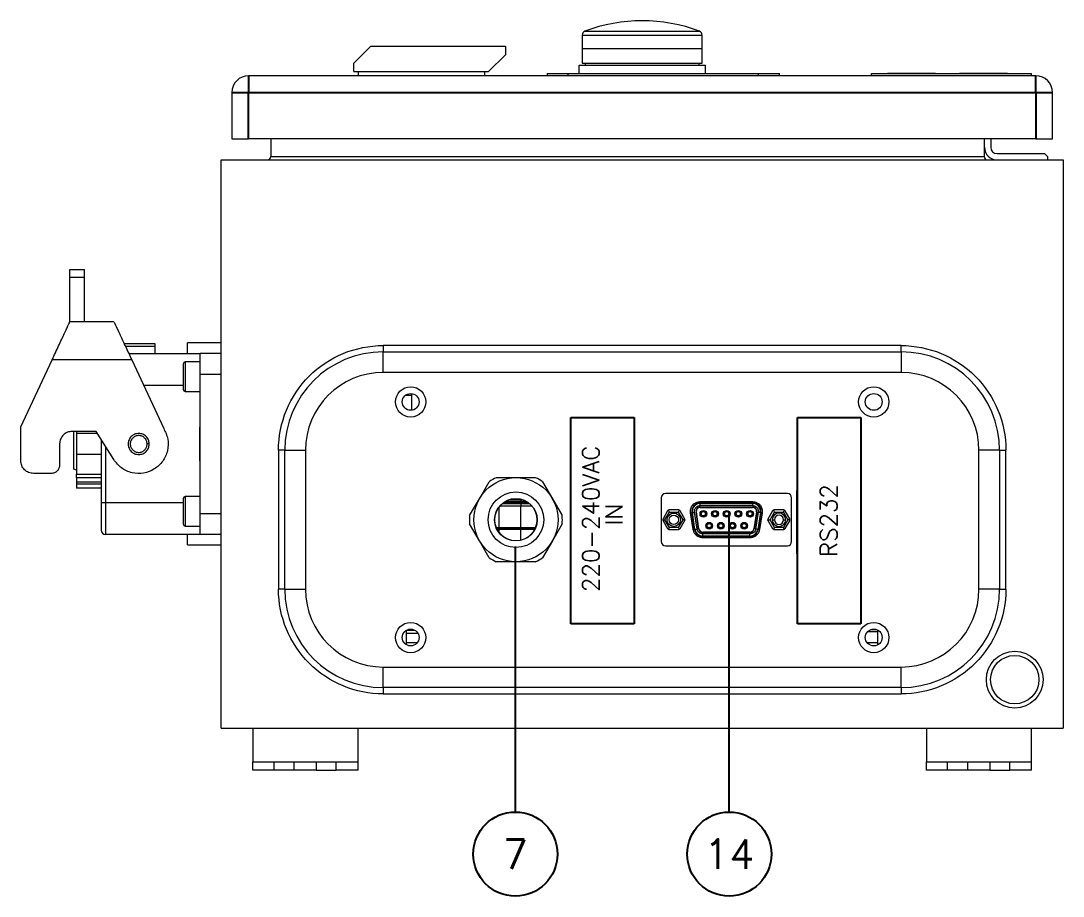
# Model space of a CAD drawing. Extents: x 4137 to 28680, y 2446 to 6814.
# Drawn here: x 10162.7 to 10410.3, y 3792 to 4000 of the extents above; entities that cross this region are included whole.
import ezdxf
from ezdxf.enums import TextEntityAlignment as Align

# ---------------------------------------------------------------- set-up
doc = ezdxf.new("R2010")
doc.units = 0
doc.header["$LTSCALE"] = 0.5
doc.layers.get('0').update_dxf_attribs({"linetype": 'CONTINUOUS'})
doc.layers.add('DIM', color=5, linetype='CONTINUOUS')
doc.layers.add('VOL', color=2, linetype='CONTINUOUS')
doc.styles.get("Standard").update_dxf_attribs({"font": 'simplex.shx'})

msp = doc.modelspace()

# ---------------------------------------------------------------- linework, layer by layer
at = {"color": 7, "linetype": 'Continuous', "lineweight": 15}
for p, q in [((10296.08, 3996.59), (10296.08, 3993.44)), ((10296.08, 3996.59), (10296.08, 3993.44)), ((10324.58, 3993.44), (10324.58, 3996.59)), ((10324.58, 3993.44), (10324.58, 3996.59)), ((10241.83, 3989.94), (10245.83, 3993.94)), ((10241.83, 3989.94), (10245.83, 3993.94)), ((10245.83, 3993.94), (10277.83, 3993.94)), ((10245.83, 3993.94), (10277.83, 3993.94)), ((10277.83, 3993.94), (10277.83, 3991.94)), ((10277.83, 3993.94), (10277.83, 3991.94)), ((10277.83, 3991.94), (10273.83, 3987.94)), ((10277.83, 3991.94), (10273.83, 3987.94)), ((10296.08, 3993.44), (10324.58, 3993.44)), ((10296.08, 3993.44), (10324.58, 3993.44)), ((10296.09, 3993.44), (10296.09, 3989.94)), ((10296.09, 3993.44), (10296.09, 3989.94)), ((10324.56, 3989.94), (10324.56, 3993.44)), ((10324.56, 3989.94), (10324.56, 3993.44)), ((10241.83, 3987.94), (10241.83, 3989.94)), ((10241.83, 3987.94), (10241.83, 3989.94)), ((10295.33, 3989.44), (10325.33, 3989.44)), ((10295.33, 3987.45), (10295.33, 3989.44)), ((10295.33, 3989.44), (10325.33, 3989.44)), ((10295.33, 3987.45), (10295.33, 3989.44)), ((10296.09, 3989.94), (10324.56, 3989.94)), ((10296.09, 3989.94), (10324.56, 3989.94)), ((10296.75, 3989.94), (10296.75, 3989.44)), ((10296.75, 3989.94), (10296.75, 3989.44)), ((10323.9, 3989.44), (10323.9, 3989.94)), ((10323.9, 3989.44), (10323.9, 3989.94)), ((10325.33, 3987.45), (10325.33, 3989.44)), ((10325.33, 3987.45), (10325.33, 3989.44)), ((10403.83, 3986.94), (10216.83, 3986.94)), ((10403.83, 3986.94), (10216.83, 3986.94)), ((10241.83, 3987.94), (10273.83, 3987.94)), ((10241.83, 3987.94), (10273.83, 3987.94)), ((10242.83, 3987.94), (10242.83, 3986.94)), ((10242.83, 3987.94), (10242.83, 3986.94)), ((10272.83, 3987.94), (10272.83, 3986.94)), ((10272.83, 3987.94), (10272.83, 3986.94)), ((10287.75, 3987.45), (10287.75, 3986.94)), ((10287.75, 3987.45), (10292.75, 3987.45)), ((10287.75, 3987.45), (10287.75, 3986.94)), ((10287.75, 3987.45), (10292.75, 3987.45)), ((10292.75, 3986.94), (10292.75, 3987.45)), ((10292.75, 3987.45), (10337.93, 3987.45)), ((10292.75, 3986.94), (10292.75, 3987.45)), ((10292.75, 3987.45), (10337.93, 3987.45)), ((10337.93, 3986.94), (10337.93, 3987.45)), ((10337.93, 3987.45), (10342.93, 3987.45)), ((10337.93, 3986.94), (10337.93, 3987.45)), ((10337.93, 3987.45), (10342.93, 3987.45)), ((10342.93, 3986.94), (10342.93, 3987.45)), ((10342.93, 3986.94), (10342.93, 3987.45)), ((10364.83, 3986.94), (10364.83, 3987.44)), ((10364.83, 3987.44), (10402.83, 3987.44)), ((10364.83, 3986.94), (10364.83, 3987.44)), ((10364.83, 3987.44), (10402.83, 3987.44)), ((10368.63, 3987.54), (10368.63, 3987.44)), ((10368.63, 3987.54), (10380.03, 3987.54)), ((10368.63, 3987.54), (10368.63, 3987.44)), ((10368.63, 3987.54), (10380.03, 3987.54)), ((10380.03, 3987.54), (10380.03, 3987.44)), ((10380.03, 3987.54), (10380.03, 3987.44)), ((10385.73, 3987.54), (10385.73, 3987.44)), ((10385.73, 3987.54), (10397.13, 3987.54)), ((10385.73, 3987.54), (10385.73, 3987.44)), ((10385.73, 3987.54), (10397.13, 3987.54)), ((10397.13, 3987.54), (10397.13, 3987.44)), ((10397.13, 3987.54), (10397.13, 3987.44)), ((10402.83, 3986.94), (10402.83, 3987.44)), ((10402.83, 3986.94), (10402.83, 3987.44)), ((10212.83, 3982.94), (10212.83, 3971.94)), ((10212.83, 3982.94), (10212.83, 3971.94)), ((10407.83, 3971.94), (10407.83, 3982.94)), ((10407.83, 3971.94), (10407.83, 3982.94)), ((10212.83, 3971.94), (10216.83, 3971.94)), ((10212.83, 3971.94), (10216.83, 3971.94)), ((10403.83, 3971.94), (10216.83, 3971.94)), ((10403.83, 3971.94), (10216.83, 3971.94)), ((10222.08, 3971.94), (10222.08, 3967.74)), ((10222.08, 3971.94), (10222.08, 3967.74)), ((10391.58, 3971.94), (10391.58, 3967.74)), ((10391.58, 3971.94), (10391.58, 3967.74)), ((10391.63, 3969.94), (10391.63, 3971.94)), ((10391.63, 3969.94), (10391.63, 3971.94)), ((10393.13, 3971.94), (10393.13, 3969.94)), ((10393.13, 3971.94), (10393.13, 3969.94)), ((10403.83, 3971.94), (10407.83, 3971.94)), ((10403.83, 3971.94), (10407.83, 3971.94)), ((10210.33, 3831.94), (10210.33, 3966.94)), ((10210.33, 3966.94), (10410.33, 3966.94)), ((10210.33, 3831.94), (10210.33, 3966.94)), ((10210.33, 3966.94), (10410.33, 3966.94)), ((10222.08, 3967.74), (10391.58, 3967.74)), ((10222.08, 3967.74), (10391.58, 3967.74)), ((10394.63, 3968.44), (10405.93, 3968.44)), ((10394.63, 3968.44), (10405.93, 3968.44)), ((10406.63, 3967.74), (10405.93, 3968.44)), ((10406.63, 3967.74), (10405.93, 3968.44)), ((10406.63, 3967.74), (10406.63, 3966.94)), ((10406.63, 3967.74), (10406.63, 3966.94)), ((10410.33, 3966.94), (10410.33, 3831.94)), ((10410.33, 3966.94), (10410.33, 3831.94)), ((10174.35, 3940.94), (10177.85, 3940.94)), ((10174.35, 3940.94), (10177.85, 3940.94)), ((10174.35, 3939.08), (10177.85, 3939.08)), ((10174.35, 3928.44), (10174.35, 3939.08)), ((10174.35, 3939.08), (10177.85, 3939.08)), ((10174.35, 3928.44), (10174.35, 3939.08)), ((10177.85, 3928.44), (10177.85, 3939.08)), ((10177.85, 3928.44), (10177.85, 3939.08)), ((10184.75, 3928.44), (10174.35, 3928.44)), ((10184.75, 3928.44), (10174.35, 3928.44)), ((10184.9, 3928.38), (10184.75, 3928.44)), ((10184.9, 3928.38), (10184.75, 3928.44)), ((10194.63, 3923.23), (10187.3, 3923.23)), ((10194.63, 3923.23), (10187.3, 3923.23)), ((10187.54, 3922.71), (10194.63, 3922.71)), ((10187.54, 3922.71), (10194.63, 3922.71)), ((10194.63, 3922.71), (10194.63, 3923.23)), ((10194.63, 3922.71), (10194.63, 3923.23)), ((10194.63, 3920.94), (10194.63, 3922.71)), ((10194.63, 3920.94), (10194.63, 3922.71)), ((10210.33, 3923.44), (10202.33, 3923.44)), ((10202.33, 3920.94), (10202.33, 3923.44)), ((10210.33, 3923.44), (10202.33, 3923.44)), ((10202.33, 3920.94), (10202.33, 3923.44)), ((10371.83, 3922.84), (10248.83, 3922.84)), ((10248.83, 3922.84), (10248.83, 3921.34)), ((10371.83, 3922.84), (10248.83, 3922.84)), ((10248.83, 3922.84), (10248.83, 3921.34)), ((10371.83, 3921.34), (10371.83, 3922.84)), ((10371.83, 3921.34), (10371.83, 3922.84)), ((10170.35, 3919.86), (10170.22, 3919.58)), ((10170.35, 3919.86), (10170.22, 3919.58)), ((10188.37, 3920.94), (10205.33, 3920.94)), ((10188.37, 3920.94), (10205.33, 3920.94)), ((10202.33, 3921.74), (10202.23, 3921.74)), ((10202.23, 3921.74), (10202.23, 3920.94)), ((10202.33, 3921.74), (10202.23, 3921.74)), ((10202.23, 3921.74), (10202.23, 3920.94)), ((10210.33, 3920.94), (10205.33, 3920.94)), ((10205.33, 3915.94), (10205.33, 3920.94)), ((10210.33, 3920.94), (10205.33, 3920.94)), ((10205.33, 3915.94), (10205.33, 3920.94)), ((10248.83, 3921.34), (10371.83, 3921.34)), ((10248.83, 3921.34), (10371.83, 3921.34)), ((10162.73, 3903.52), (10170.15, 3919.44)), ((10162.73, 3903.52), (10170.15, 3919.44)), ((10189.07, 3919.44), (10170.15, 3919.44)), ((10189.07, 3919.44), (10170.15, 3919.44)), ((10189.07, 3919.44), (10196.66, 3903.15)), ((10189.07, 3919.44), (10196.66, 3903.15)), ((10201.33, 3912.34), (10201.33, 3918.54)), ((10201.33, 3912.34), (10201.33, 3918.54)), ((10205.33, 3918.94), (10201.73, 3918.94)), ((10205.33, 3918.94), (10201.73, 3918.94)), ((10210.33, 3915.94), (10205.33, 3915.94)), ((10205.33, 3882.94), (10205.33, 3915.94)), ((10210.33, 3915.94), (10205.33, 3915.94)), ((10205.33, 3882.94), (10205.33, 3915.94)), ((10371.83, 3916.44), (10248.83, 3916.44)), ((10371.83, 3916.44), (10248.83, 3916.44)), ((10201.73, 3911.94), (10205.33, 3911.94)), ((10201.73, 3911.94), (10205.33, 3911.94)), ((10255.63, 3910.99), (10254.06, 3910.99)), ((10255.63, 3910.99), (10254.06, 3910.99)), ((10255.63, 3910.99), (10255.63, 3911.42)), ((10255.63, 3910.99), (10255.63, 3911.42)), ((10255.63, 3907.47), (10255.63, 3910.99)), ((10255.63, 3907.47), (10255.63, 3910.99)), ((10162.73, 3895.44), (10162.73, 3903.52)), ((10162.73, 3895.44), (10162.73, 3903.52)), ((10180.6, 3902.44), (10174.93, 3902.44)), ((10180.6, 3902.44), (10174.93, 3902.44)), ((10175.33, 3893.44), (10175.33, 3902.44)), ((10175.33, 3893.44), (10175.33, 3902.44)), ((10175.93, 3902.44), (10175.93, 3901.94)), ((10175.93, 3902.44), (10175.93, 3901.94)), ((10184.79, 3895.73), (10180.6, 3902.44)), ((10184.79, 3895.73), (10180.6, 3902.44)), ((10205.11, 3902.68), (10205.13, 3902.68)), ((10205.11, 3902.68), (10205.13, 3902.68)), ((10205.11, 3902.64), (10205.13, 3902.64)), ((10205.11, 3902.64), (10205.13, 3902.64)), ((10205.13, 3903.26), (10205.12, 3903.26)), ((10205.13, 3903.26), (10205.12, 3903.26)), ((10205.33, 3903.44), (10205.13, 3903.44)), ((10205.13, 3903.44), (10205.13, 3895.44)), ((10205.33, 3903.44), (10205.13, 3903.44)), ((10205.13, 3903.44), (10205.13, 3895.44)), ((10180.91, 3901.94), (10175.93, 3901.94)), ((10175.93, 3901.94), (10175.93, 3896.94)), ((10180.91, 3901.94), (10175.93, 3901.94)), ((10175.93, 3901.94), (10175.93, 3896.94)), ((10181.83, 3900.48), (10181.83, 3885.44)), ((10181.83, 3900.48), (10181.83, 3885.44)), ((10171.93, 3899.44), (10171.93, 3894.44)), ((10171.93, 3899.44), (10171.93, 3894.44)), ((10193.23, 3899.44), (10192.73, 3899.44)), ((10193.23, 3899.44), (10192.73, 3899.44)), ((10205.13, 3899.18), (10205.12, 3899.18)), ((10205.13, 3899.18), (10205.12, 3899.18)), ((10223.93, 3897.94), (10223.93, 3864.94)), ((10225.43, 3897.94), (10223.93, 3897.94)), ((10223.93, 3897.94), (10223.93, 3864.94)), ((10225.43, 3897.94), (10223.93, 3897.94)), ((10225.43, 3864.94), (10225.43, 3897.94)), ((10225.43, 3864.94), (10225.43, 3897.94)), ((10230.33, 3897.94), (10230.33, 3864.94)), ((10230.33, 3897.94), (10230.33, 3864.94)), ((10390.33, 3864.94), (10390.33, 3897.94)), ((10390.33, 3864.94), (10390.33, 3897.94)), ((10395.22, 3897.94), (10395.22, 3864.94)), ((10395.22, 3897.94), (10396.72, 3897.94)), ((10395.22, 3897.94), (10395.22, 3864.94)), ((10395.22, 3897.94), (10396.72, 3897.94)), ((10396.72, 3864.94), (10396.72, 3897.94)), ((10396.72, 3864.94), (10396.72, 3897.94)), ((10181.83, 3896.94), (10175.93, 3896.94)), ((10175.93, 3896.94), (10175.93, 3892.27)), ((10181.83, 3896.94), (10175.93, 3896.94)), ((10175.93, 3896.94), (10175.93, 3892.27)), ((10205.33, 3895.44), (10205.13, 3895.44)), ((10205.33, 3895.44), (10205.13, 3895.44)), ((10169.93, 3892.44), (10165.73, 3892.44)), ((10169.93, 3892.44), (10165.73, 3892.44)), ((10175.93, 3893.21), (10175.33, 3893.44)), ((10175.93, 3893.21), (10175.33, 3893.44)), ((10175.93, 3891.44), (10181.83, 3891.44)), ((10175.93, 3891.44), (10175.93, 3891.44)), ((10175.93, 3891.44), (10181.83, 3891.44)), ((10175.93, 3891.44), (10175.93, 3891.44)), ((10175.93, 3890.44), (10175.93, 3889.94)), ((10175.93, 3890.44), (10175.93, 3889.94)), ((10271.67, 3886.44), (10273.99, 3890.48)), ((10271.67, 3886.44), (10273.99, 3890.48)), ((10275.67, 3891.44), (10280.33, 3891.44)), ((10275.67, 3891.44), (10280.33, 3891.44)), ((10280.33, 3891.44), (10284.98, 3891.44)), ((10280.33, 3891.44), (10284.98, 3891.44)), ((10286.66, 3890.48), (10288.99, 3886.44)), ((10286.66, 3890.48), (10288.99, 3886.44)), ((10181.83, 3888.94), (10175.93, 3888.94)), ((10175.93, 3888.94), (10175.93, 3888.94)), ((10175.93, 3888.94), (10175.93, 3888.94)), ((10181.83, 3888.94), (10175.93, 3888.94)), ((10175.93, 3888.94), (10175.93, 3888.94)), ((10175.93, 3888.94), (10175.93, 3888.94)), ((10344.83, 3887.64), (10315.83, 3887.64)), ((10182.83, 3885.44), (10181.83, 3885.44)), ((10182.83, 3885.44), (10181.83, 3885.44)), ((10182.83, 3885.44), (10182.83, 3877.94)), ((10182.83, 3885.44), (10182.83, 3877.94)), ((10201.33, 3880.34), (10201.33, 3886.54)), ((10201.33, 3880.34), (10201.33, 3886.54)), ((10205.33, 3886.94), (10201.73, 3886.94)), ((10205.33, 3886.94), (10201.73, 3886.94)), ((10269.34, 3882.41), (10271.67, 3886.44)), ((10269.34, 3882.41), (10271.67, 3886.44)), ((10277.13, 3885.29), (10283.52, 3885.29)), ((10277.13, 3885.29), (10283.52, 3885.29)), ((10281.53, 3886.3), (10281.53, 3886.17)), ((10281.53, 3886.3), (10281.53, 3886.17)), ((10281.53, 3886.17), (10281.53, 3885.8)), ((10281.53, 3886.17), (10281.53, 3885.8)), ((10281.53, 3885.8), (10281.53, 3885.42)), ((10281.53, 3885.8), (10281.53, 3885.42)), ((10281.53, 3885.42), (10281.53, 3885.33)), ((10281.53, 3885.42), (10281.53, 3885.33)), ((10281.53, 3885.33), (10281.53, 3885.29)), ((10281.53, 3885.33), (10281.53, 3885.29)), ((10281.53, 3885.29), (10281.53, 3885.26)), ((10281.53, 3885.29), (10281.53, 3885.26)), ((10281.53, 3885.26), (10281.53, 3884.65)), ((10281.53, 3885.26), (10281.53, 3884.65)), ((10288.99, 3886.44), (10291.32, 3882.41)), ((10288.99, 3886.44), (10291.32, 3882.41)), ((10314.83, 3886.64), (10314.83, 3876.24)), ((10324.1, 3885.44), (10324.1, 3885.74)), ((10324.1, 3885.74), (10336.56, 3885.74)), ((10324.1, 3885.31), (10324.1, 3885.44)), ((10324.1, 3885.44), (10336.56, 3885.44)), ((10324.1, 3884.81), (10324.1, 3885.31)), ((10324.1, 3885.31), (10336.56, 3885.31)), ((10336.56, 3885.74), (10336.56, 3885.44)), ((10336.56, 3885.44), (10336.56, 3885.31)), ((10336.56, 3885.31), (10336.56, 3884.81)), ((10345.83, 3876.24), (10345.83, 3886.64)), ((10205.33, 3877.94), (10205.33, 3882.94)), ((10205.33, 3882.94), (10210.33, 3882.94)), ((10205.33, 3877.94), (10205.33, 3882.94)), ((10205.33, 3882.94), (10210.33, 3882.94)), ((10276.38, 3879.51), (10276.38, 3884.51)), ((10276.38, 3879.51), (10276.38, 3884.51)), ((10281.53, 3879.51), (10281.53, 3884.65)), ((10281.53, 3879.51), (10281.53, 3884.65)), ((10316.35, 3883.53), (10315.29, 3881.69)), ((10315.72, 3881.44), (10316.78, 3883.28)), ((10318.91, 3883.78), (10316.78, 3883.78)), ((10316.78, 3883.28), (10318.91, 3883.28)), ((10318.91, 3883.28), (10319.97, 3881.44)), ((10320.54, 3881.44), (10319.34, 3883.53)), ((10322.46, 3879.09), (10321.83, 3883.09)), ((10322.13, 3883.14), (10322.25, 3883.15)), ((10322.75, 3879.14), (10322.13, 3883.14)), ((10322.87, 3879.15), (10322.25, 3883.15)), ((10323.37, 3879.23), (10322.74, 3883.23)), ((10323.73, 3879.29), (10323.11, 3883.29)), ((10323.81, 3879.3), (10323.19, 3883.3)), ((10324.1, 3884.81), (10336.56, 3884.81)), ((10324.1, 3884.44), (10336.56, 3884.44)), ((10324.1, 3884.36), (10336.56, 3884.36)), ((10337.46, 3883.3), (10336.84, 3879.3)), ((10337.54, 3883.29), (10336.92, 3879.29)), ((10337.91, 3883.23), (10337.28, 3879.23)), ((10338.4, 3883.15), (10337.78, 3879.15)), ((10338.52, 3883.14), (10337.9, 3879.14)), ((10338.82, 3883.09), (10338.2, 3879.09)), ((10338.52, 3883.14), (10338.4, 3883.15)), ((10341.31, 3883.53), (10340.11, 3881.44)), ((10340.69, 3881.44), (10341.75, 3883.28)), ((10343.87, 3883.78), (10341.75, 3883.78)), ((10341.75, 3883.28), (10343.87, 3883.28)), ((10343.87, 3883.28), (10344.93, 3881.44)), ((10345.36, 3881.69), (10344.3, 3883.53)), ((10201.73, 3879.94), (10205.33, 3879.94)), ((10201.73, 3879.94), (10205.33, 3879.94)), ((10271.67, 3876.44), (10269.34, 3880.48)), ((10271.67, 3876.44), (10269.34, 3880.48)), ((10291.32, 3880.48), (10288.99, 3876.44)), ((10291.32, 3880.48), (10288.99, 3876.44)), ((10315.22, 3881.44), (10315.72, 3881.44)), ((10315.29, 3881.19), (10316.35, 3879.35)), ((10316.78, 3879.6), (10315.72, 3881.44)), ((10319.97, 3881.44), (10318.91, 3879.6)), ((10319.34, 3879.35), (10320.54, 3881.44)), ((10320.54, 3881.44), (10319.97, 3881.44)), ((10340.11, 3881.44), (10340.69, 3881.44)), ((10340.11, 3881.44), (10341.31, 3879.35)), ((10341.75, 3879.6), (10340.69, 3881.44)), ((10341.24, 3881.44), (10341.73, 3881.44)), ((10344.93, 3881.44), (10343.87, 3879.6)), ((10343.93, 3881.44), (10344.42, 3881.44)), ((10344.3, 3879.35), (10345.36, 3881.19)), ((10345.43, 3881.44), (10344.93, 3881.44)), ((10205.33, 3877.94), (10182.83, 3877.94)), ((10205.33, 3877.94), (10182.83, 3877.94)), ((10202.23, 3877.94), (10202.23, 3877.14)), ((10202.23, 3877.94), (10202.23, 3877.14)), ((10202.33, 3875.44), (10202.33, 3877.94)), ((10202.33, 3875.44), (10202.33, 3877.94)), ((10210.33, 3877.94), (10205.33, 3877.94)), ((10210.33, 3877.94), (10205.33, 3877.94)), ((10281.53, 3879.5), (10275.72, 3879.5)), ((10281.53, 3879.5), (10275.72, 3879.5)), ((10276.38, 3879.51), (10281.53, 3879.51)), ((10276.38, 3879.51), (10281.53, 3879.51)), ((10281.53, 3879.5), (10276.38, 3879.5)), ((10276.38, 3879.5), (10276.38, 3879.47)), ((10276.38, 3879.5), (10276.38, 3879.5)), ((10281.53, 3879.5), (10276.38, 3879.5)), ((10276.38, 3879.5), (10276.38, 3879.47)), ((10276.38, 3879.5), (10276.38, 3879.5)), ((10281.53, 3879.47), (10276.38, 3879.47)), ((10276.38, 3879.47), (10276.38, 3879.09)), ((10281.53, 3879.47), (10276.38, 3879.47)), ((10276.38, 3879.47), (10276.38, 3879.09)), ((10281.53, 3879.09), (10276.38, 3879.09)), ((10276.38, 3878.38), (10276.38, 3879.09)), ((10281.53, 3879.09), (10276.38, 3879.09)), ((10276.38, 3878.38), (10276.38, 3879.09)), ((10284.93, 3879.5), (10281.53, 3879.5)), ((10281.53, 3879.5), (10281.53, 3879.47)), ((10281.53, 3879.5), (10281.53, 3879.5)), ((10284.93, 3879.5), (10281.53, 3879.5)), ((10281.53, 3879.5), (10281.53, 3879.47)), ((10281.53, 3879.5), (10281.53, 3879.5)), ((10281.53, 3879.47), (10281.53, 3879.09)), ((10281.53, 3879.47), (10281.53, 3879.09)), ((10281.53, 3876.59), (10281.53, 3879.09)), ((10281.53, 3876.59), (10281.53, 3879.09)), ((10318.91, 3879.6), (10316.78, 3879.6)), ((10316.78, 3879.1), (10318.91, 3879.1)), ((10322.75, 3879.14), (10322.87, 3879.15)), ((10335.93, 3878.52), (10324.72, 3878.52)), ((10335.93, 3878.44), (10324.72, 3878.44)), ((10335.93, 3878.07), (10324.72, 3878.07)), ((10324.72, 3877.57), (10324.72, 3878.07)), ((10335.93, 3877.57), (10324.72, 3877.57)), ((10324.72, 3877.45), (10324.72, 3877.57)), ((10335.93, 3877.45), (10324.72, 3877.45)), ((10324.72, 3877.15), (10324.72, 3877.45)), ((10335.93, 3877.57), (10335.93, 3878.07)), ((10335.93, 3877.45), (10335.93, 3877.57)), ((10335.93, 3877.15), (10335.93, 3877.45)), ((10337.9, 3879.14), (10337.78, 3879.15)), ((10343.87, 3879.6), (10341.75, 3879.6)), ((10341.75, 3879.1), (10343.87, 3879.1)), ((10202.23, 3877.14), (10202.33, 3877.14)), ((10202.23, 3877.14), (10202.33, 3877.14)), ((10202.33, 3875.44), (10210.33, 3875.44)), ((10202.33, 3875.44), (10210.33, 3875.44)), ((10273.99, 3872.41), (10271.67, 3876.44)), ((10273.99, 3872.41), (10271.67, 3876.44)), ((10288.99, 3876.44), (10286.66, 3872.41)), ((10288.99, 3876.44), (10286.66, 3872.41)), ((10315.83, 3875.24), (10344.83, 3875.24)), ((10335.93, 3877.15), (10324.72, 3877.15)), ((10280.33, 3871.44), (10275.67, 3871.44)), ((10280.33, 3871.44), (10275.67, 3871.44)), ((10284.98, 3871.44), (10280.33, 3871.44)), ((10284.98, 3871.44), (10280.33, 3871.44)), ((10225.43, 3864.94), (10223.93, 3864.94)), ((10225.43, 3864.94), (10223.93, 3864.94)), ((10395.22, 3864.94), (10396.72, 3864.94)), ((10395.22, 3864.94), (10396.72, 3864.94)), ((10254.33, 3851.71), (10254.33, 3855.17)), ((10254.33, 3851.71), (10254.33, 3855.17)), ((10366.09, 3855.29), (10364.57, 3855.29)), ((10366.09, 3855.29), (10364.57, 3855.29)), ((10366.33, 3851.71), (10366.33, 3855.17)), ((10366.33, 3851.71), (10366.33, 3855.17)), ((10248.83, 3846.44), (10371.83, 3846.44)), ((10248.83, 3846.44), (10371.83, 3846.44)), ((10248.83, 3841.55), (10248.83, 3840.05)), ((10371.83, 3841.55), (10248.83, 3841.55)), ((10248.83, 3841.55), (10248.83, 3840.05)), ((10371.83, 3841.55), (10248.83, 3841.55)), ((10371.83, 3841.55), (10371.83, 3840.05)), ((10371.83, 3841.55), (10371.83, 3840.05)), ((10248.83, 3840.05), (10371.83, 3840.05)), ((10248.83, 3840.05), (10371.83, 3840.05)), ((10210.33, 3831.94), (10410.33, 3831.94)), ((10210.33, 3831.94), (10410.33, 3831.94)), ((10217.83, 3831.94), (10217.83, 3823.94)), ((10217.83, 3831.94), (10217.83, 3823.94)), ((10242.83, 3823.94), (10242.83, 3831.94)), ((10242.83, 3823.94), (10242.83, 3831.94)), ((10377.83, 3831.94), (10377.83, 3823.94)), ((10377.83, 3831.94), (10377.83, 3823.94)), ((10402.83, 3823.94), (10402.83, 3831.94)), ((10402.83, 3823.94), (10402.83, 3831.94)), ((10217.83, 3821.94), (10217.83, 3823.94)), ((10217.83, 3823.94), (10217.91, 3823.94)), ((10217.83, 3821.94), (10217.83, 3823.94)), ((10217.83, 3823.94), (10217.91, 3823.94)), ((10217.91, 3823.94), (10222.81, 3823.94)), ((10217.91, 3823.94), (10222.81, 3823.94)), ((10222.81, 3823.94), (10222.81, 3821.94)), ((10222.81, 3823.94), (10227.58, 3823.94)), ((10222.81, 3823.94), (10222.81, 3821.94)), ((10222.81, 3823.94), (10227.58, 3823.94)), ((10227.58, 3823.94), (10232.9, 3823.94)), ((10227.58, 3823.94), (10227.58, 3821.94)), ((10227.58, 3823.94), (10232.9, 3823.94)), ((10227.58, 3823.94), (10227.58, 3821.94)), ((10232.9, 3823.94), (10232.9, 3821.94)), ((10232.9, 3823.94), (10237.67, 3823.94)), ((10232.9, 3823.94), (10232.9, 3821.94)), ((10232.9, 3823.94), (10237.67, 3823.94)), ((10237.67, 3821.94), (10237.67, 3823.94)), ((10237.67, 3823.94), (10242.57, 3823.94)), ((10237.67, 3821.94), (10237.67, 3823.94)), ((10237.67, 3823.94), (10242.57, 3823.94)), ((10242.57, 3823.94), (10242.83, 3823.94)), ((10242.57, 3823.94), (10242.83, 3823.94)), ((10242.83, 3821.94), (10242.83, 3823.94)), ((10242.83, 3821.94), (10242.83, 3823.94)), ((10377.83, 3821.94), (10377.83, 3823.94)), ((10377.83, 3823.94), (10377.91, 3823.94)), ((10377.83, 3821.94), (10377.83, 3823.94)), ((10377.83, 3823.94), (10377.91, 3823.94)), ((10377.91, 3823.94), (10382.81, 3823.94)), ((10377.91, 3823.94), (10382.81, 3823.94)), ((10382.81, 3823.94), (10382.81, 3821.94)), ((10382.81, 3823.94), (10387.58, 3823.94)), ((10382.81, 3823.94), (10382.81, 3821.94)), ((10382.81, 3823.94), (10387.58, 3823.94)), ((10387.58, 3823.94), (10392.9, 3823.94)), ((10387.58, 3823.94), (10387.58, 3821.94)), ((10387.58, 3823.94), (10392.9, 3823.94)), ((10387.58, 3823.94), (10387.58, 3821.94)), ((10392.9, 3823.94), (10392.9, 3821.94)), ((10392.9, 3823.94), (10397.67, 3823.94)), ((10392.9, 3823.94), (10392.9, 3821.94)), ((10392.9, 3823.94), (10397.67, 3823.94)), ((10397.67, 3821.94), (10397.67, 3823.94)), ((10397.67, 3823.94), (10402.57, 3823.94)), ((10397.67, 3821.94), (10397.67, 3823.94)), ((10397.67, 3823.94), (10402.57, 3823.94)), ((10402.57, 3823.94), (10402.83, 3823.94)), ((10402.57, 3823.94), (10402.83, 3823.94)), ((10402.83, 3821.94), (10402.83, 3823.94)), ((10402.83, 3821.94), (10402.83, 3823.94)), ((10222.81, 3821.94), (10217.83, 3821.94)), ((10222.81, 3821.94), (10217.83, 3821.94)), ((10227.58, 3821.94), (10222.81, 3821.94)), ((10227.58, 3821.94), (10222.81, 3821.94)), ((10232.9, 3821.94), (10227.58, 3821.94)), ((10232.9, 3821.94), (10227.58, 3821.94)), ((10232.9, 3821.94), (10237.67, 3821.94)), ((10232.9, 3821.94), (10237.67, 3821.94)), ((10242.83, 3821.94), (10237.67, 3821.94)), ((10242.83, 3821.94), (10237.67, 3821.94)), ((10382.81, 3821.94), (10377.83, 3821.94)), ((10382.81, 3821.94), (10377.83, 3821.94)), ((10387.58, 3821.94), (10382.81, 3821.94)), ((10387.58, 3821.94), (10382.81, 3821.94)), ((10392.9, 3821.94), (10387.58, 3821.94)), ((10392.9, 3821.94), (10387.58, 3821.94)), ((10392.9, 3821.94), (10397.67, 3821.94)), ((10392.9, 3821.94), (10397.67, 3821.94)), ((10402.83, 3821.94), (10397.67, 3821.94)), ((10402.83, 3821.94), (10397.67, 3821.94))]:
    msp.add_line(p, q, dxfattribs=at)
at = {"color": 8, "linetype": 'Continuous', "lineweight": 15}
for p, q in [((10296.72, 3997.52), (10323.93, 3997.52)), ((10296.72, 3997.52), (10323.93, 3997.52)), ((10248.83, 3916.44), (10248.83, 3921.34)), ((10248.83, 3916.44), (10248.83, 3921.34)), ((10371.83, 3921.34), (10371.83, 3916.44)), ((10371.83, 3921.34), (10371.83, 3916.44)), ((10201.73, 3918.94), (10201.73, 3911.94)), ((10201.73, 3918.94), (10201.73, 3911.94)), ((10191.86, 3913.44), (10201.33, 3913.44)), ((10191.86, 3913.44), (10201.33, 3913.44)), ((10182.83, 3898.88), (10182.83, 3885.44)), ((10182.83, 3898.88), (10182.83, 3885.44)), ((10225.43, 3897.94), (10230.33, 3897.94)), ((10225.43, 3897.94), (10230.33, 3897.94)), ((10395.22, 3897.94), (10390.33, 3897.94)), ((10395.22, 3897.94), (10390.33, 3897.94)), ((10175.93, 3892.27), (10181.83, 3892.27)), ((10175.93, 3892.27), (10181.83, 3892.27)), ((10175.93, 3891.44), (10181.83, 3891.44)), ((10175.93, 3891.44), (10181.83, 3891.44)), ((10175.93, 3890.44), (10181.83, 3890.44)), ((10175.93, 3890.44), (10181.83, 3890.44)), ((10175.93, 3889.94), (10181.83, 3889.94)), ((10175.93, 3889.94), (10181.83, 3889.94)), ((10181.83, 3888.94), (10175.93, 3888.94)), ((10181.83, 3888.94), (10175.93, 3888.94)), ((10201.33, 3885.44), (10182.83, 3885.44)), ((10201.33, 3885.44), (10182.83, 3885.44)), ((10201.73, 3886.94), (10201.73, 3879.94)), ((10201.73, 3886.94), (10201.73, 3879.94)), ((10283.55, 3885.26), (10277.1, 3885.26)), ((10283.55, 3885.26), (10277.1, 3885.26)), ((10277.29, 3885.42), (10283.36, 3885.42)), ((10277.29, 3885.42), (10283.36, 3885.42)), ((10278.7, 3886.17), (10281.95, 3886.17)), ((10278.7, 3886.17), (10281.95, 3886.17)), ((10275.72, 3879.51), (10276.38, 3879.51)), ((10275.72, 3879.51), (10276.38, 3879.51)), ((10276.38, 3879.5), (10275.72, 3879.5)), ((10276.38, 3879.5), (10275.72, 3879.5)), ((10276.38, 3879.47), (10275.73, 3879.47)), ((10276.38, 3879.47), (10275.73, 3879.47)), ((10276.38, 3879.09), (10275.92, 3879.09)), ((10276.38, 3879.09), (10275.92, 3879.09)), ((10281.53, 3879.51), (10284.94, 3879.51)), ((10281.53, 3879.51), (10284.94, 3879.51)), ((10284.93, 3879.5), (10281.53, 3879.5)), ((10284.93, 3879.5), (10281.53, 3879.5)), ((10284.92, 3879.47), (10281.53, 3879.47)), ((10284.92, 3879.47), (10281.53, 3879.47)), ((10284.74, 3879.09), (10281.53, 3879.09)), ((10284.74, 3879.09), (10281.53, 3879.09)), ((10225.43, 3864.94), (10230.33, 3864.94)), ((10225.43, 3864.94), (10230.33, 3864.94)), ((10395.22, 3864.94), (10390.33, 3864.94)), ((10395.22, 3864.94), (10390.33, 3864.94)), ((10254.33, 3855.17), (10256.33, 3855.17)), ((10254.33, 3855.17), (10256.33, 3855.17)), ((10257.09, 3854.39), (10254.33, 3854.39)), ((10257.09, 3854.39), (10254.33, 3854.39)), ((10366.33, 3854.79), (10363.85, 3854.79)), ((10366.33, 3854.79), (10363.85, 3854.79)), ((10254.33, 3852.29), (10256.96, 3852.29)), ((10254.33, 3852.29), (10256.96, 3852.29)), ((10363.69, 3852.29), (10366.33, 3852.29)), ((10363.69, 3852.29), (10366.33, 3852.29)), ((10248.83, 3841.55), (10248.83, 3846.44)), ((10248.83, 3841.55), (10248.83, 3846.44)), ((10371.83, 3841.55), (10371.83, 3846.44)), ((10371.83, 3841.55), (10371.83, 3846.44))]:
    msp.add_line(p, q, dxfattribs=at)
for p, q in [((10293.41, 3856.73), (10293.41, 3905.73)), ((10293.41, 3905.73), (10308.41, 3905.73)), ((10308.41, 3905.73), (10308.41, 3856.73)), ((10347.23, 3905.73), (10362.23, 3905.73)), ((10347.23, 3856.73), (10347.23, 3905.73)), ((10362.23, 3905.73), (10362.23, 3856.73)), ((10347.1, 3888.35), (10347.1, 3873.35)), ((10308.41, 3856.73), (10293.41, 3856.73)), ((10362.23, 3856.73), (10347.23, 3856.73))]:
    msp.add_line(p, q)
at = {"color": 7, "linetype": 'Continuous', "lineweight": 15, "flags": 128}
for points in [[(10175.93, 3891.44), (10175.93, 3891.46), (10175.93, 3891.5), (10175.93, 3891.57), (10175.93, 3891.67), (10175.93, 3891.8), (10175.93, 3891.94), (10175.93, 3892.1), (10175.93, 3892.27)], [(10175.93, 3891.44), (10175.93, 3891.46), (10175.93, 3891.5), (10175.93, 3891.57), (10175.93, 3891.67), (10175.93, 3891.8), (10175.93, 3891.94), (10175.93, 3892.1), (10175.93, 3892.27)], [(10175.93, 3891.44), (10175.93, 3891.42), (10175.93, 3891.36), (10175.93, 3891.27), (10175.93, 3891.15), (10175.93, 3891), (10175.93, 3890.82), (10175.93, 3890.64), (10175.93, 3890.44)], [(10175.93, 3891.44), (10175.93, 3891.42), (10175.93, 3891.36), (10175.93, 3891.27), (10175.93, 3891.15), (10175.93, 3891), (10175.93, 3890.82), (10175.93, 3890.64), (10175.93, 3890.44)], [(10175.93, 3889.94), (10175.93, 3889.75), (10175.93, 3889.56), (10175.93, 3889.39), (10175.93, 3889.23), (10175.93, 3889.11), (10175.93, 3889.02), (10175.93, 3888.96), (10175.93, 3888.94)], [(10175.93, 3889.94), (10175.93, 3889.75), (10175.93, 3889.56), (10175.93, 3889.39), (10175.93, 3889.23), (10175.93, 3889.11), (10175.93, 3889.02), (10175.93, 3888.96), (10175.93, 3888.94)], [(10316.53, 3883.71), (10316.57, 3883.65), (10316.61, 3883.57), (10316.67, 3883.48), (10316.72, 3883.38), (10316.78, 3883.28)], [(10319.16, 3883.71), (10319.12, 3883.65), (10319.08, 3883.57), (10319.02, 3883.48), (10318.97, 3883.38), (10318.91, 3883.28)], [(10321.83, 3883.09), (10321.89, 3883.1), (10321.94, 3883.11), (10321.99, 3883.11), (10322.04, 3883.12), (10322.08, 3883.13), (10322.1, 3883.13), (10322.12, 3883.13), (10322.13, 3883.14)], [(10322.25, 3883.15), (10322.26, 3883.16), (10322.29, 3883.16), (10322.34, 3883.17), (10322.4, 3883.18), (10322.47, 3883.19), (10322.56, 3883.2), (10322.65, 3883.22), (10322.74, 3883.23)], [(10338.4, 3883.15), (10338.39, 3883.16), (10338.36, 3883.16), (10338.31, 3883.17), (10338.25, 3883.18), (10338.18, 3883.19), (10338.09, 3883.2), (10338, 3883.22), (10337.91, 3883.23)], [(10338.82, 3883.09), (10338.76, 3883.1), (10338.71, 3883.11), (10338.66, 3883.11), (10338.61, 3883.12), (10338.58, 3883.13), (10338.55, 3883.13), (10338.53, 3883.13), (10338.52, 3883.14)], [(10341.5, 3883.71), (10341.53, 3883.65), (10341.58, 3883.57), (10341.63, 3883.48), (10341.69, 3883.38), (10341.75, 3883.28)], [(10344.12, 3883.71), (10344.08, 3883.65), (10344.04, 3883.57), (10343.99, 3883.48), (10343.93, 3883.38), (10343.87, 3883.28)], [(10316.78, 3879.6), (10316.73, 3879.52), (10316.68, 3879.43), (10316.64, 3879.35), (10316.6, 3879.28), (10316.56, 3879.22), (10316.53, 3879.17)], [(10319.16, 3879.17), (10319.12, 3879.23), (10319.08, 3879.31), (10319.02, 3879.4), (10318.97, 3879.5), (10318.91, 3879.6)], [(10322.46, 3879.09), (10322.51, 3879.1), (10322.57, 3879.11), (10322.62, 3879.11), (10322.66, 3879.12), (10322.7, 3879.13), (10322.73, 3879.13), (10322.75, 3879.13), (10322.75, 3879.14)], [(10322.87, 3879.15), (10322.89, 3879.16), (10322.92, 3879.16), (10322.96, 3879.17), (10323.02, 3879.18), (10323.1, 3879.19), (10323.18, 3879.2), (10323.27, 3879.22), (10323.37, 3879.23)], [(10337.78, 3879.15), (10337.77, 3879.16), (10337.74, 3879.16), (10337.69, 3879.17), (10337.63, 3879.18), (10337.55, 3879.19), (10337.47, 3879.2), (10337.38, 3879.22), (10337.28, 3879.23)], [(10338.2, 3879.09), (10338.14, 3879.1), (10338.08, 3879.11), (10338.03, 3879.11), (10337.99, 3879.12), (10337.95, 3879.13), (10337.92, 3879.13), (10337.91, 3879.13), (10337.9, 3879.14)], [(10341.75, 3879.6), (10341.7, 3879.52), (10341.65, 3879.43), (10341.6, 3879.35), (10341.56, 3879.28), (10341.53, 3879.22), (10341.5, 3879.17)], [(10344.12, 3879.17), (10344.09, 3879.22), (10344.06, 3879.28), (10344.01, 3879.35), (10343.97, 3879.43), (10343.92, 3879.52), (10343.87, 3879.6)]]:
    msp.add_lwpolyline(points, dxfattribs=at)
at = {"color": 8, "linetype": 'Continuous', "lineweight": 15, "flags": 128}
for points in [[(10277.18, 3885.33), (10281.53, 3885.33), (10283.47, 3885.33)], [(10277.18, 3885.33), (10281.53, 3885.33), (10283.47, 3885.33)], [(10277.88, 3885.8), (10281.53, 3885.8), (10282.77, 3885.8)], [(10277.88, 3885.8), (10281.53, 3885.8), (10282.77, 3885.8)], [(10284.16, 3884.65), (10281.53, 3884.65), (10276.49, 3884.65)], [(10284.16, 3884.65), (10281.53, 3884.65), (10276.49, 3884.65)]]:
    msp.add_lwpolyline(points, dxfattribs=at)
at = {"color": 7, "linetype": 'Continuous', "lineweight": 15}
for centre, radius in [((10255.33, 3909.44), 3.6), ((10255.33, 3909.44), 3.6), ((10365.33, 3909.44), 3.6), ((10365.33, 3909.44), 3.6), ((10255.33, 3909.44), 2), ((10255.33, 3909.44), 2), ((10365.33, 3909.44), 2), ((10365.33, 3909.44), 2), ((10280.33, 3881.44), 10), ((10280.33, 3881.44), 10), ((10280.33, 3881.44), 6.6), ((10280.33, 3881.44), 6.6), ((10280.33, 3881.44), 5.05), ((10280.33, 3881.44), 5.05), ((10280.33, 3881.44), 5), ((10280.33, 3881.44), 5), ((10317.83, 3881.44), 1.59), ((10317.83, 3881.44), 1.1), ((10324.86, 3882.86), 0.8), ((10324.86, 3882.86), 0.6), ((10324.86, 3882.86), 0.5), ((10327.63, 3882.86), 0.8), ((10327.63, 3882.86), 0.6), ((10327.63, 3882.86), 0.5), ((10330.4, 3882.86), 0.8), ((10330.4, 3882.86), 0.6), ((10330.4, 3882.86), 0.5), ((10333.17, 3882.86), 0.8), ((10333.17, 3882.86), 0.6), ((10333.17, 3882.86), 0.5), ((10335.94, 3882.86), 0.8), ((10335.94, 3882.86), 0.6), ((10335.94, 3882.86), 0.5), ((10326.24, 3880.02), 0.8), ((10326.24, 3880.02), 0.6), ((10326.24, 3880.02), 0.5), ((10329.01, 3880.02), 0.8), ((10329.01, 3880.02), 0.6), ((10329.01, 3880.02), 0.5), ((10331.78, 3880.02), 0.8), ((10331.78, 3880.02), 0.6), ((10331.78, 3880.02), 0.5), ((10334.55, 3880.02), 0.8), ((10334.55, 3880.02), 0.6), ((10334.55, 3880.02), 0.5), ((10255.33, 3853.44), 3.6), ((10255.33, 3853.44), 3.6), ((10255.33, 3853.44), 2), ((10255.33, 3853.44), 2), ((10365.33, 3853.44), 3.6), ((10365.33, 3853.44), 3.6), ((10365.33, 3853.44), 2), ((10365.33, 3853.44), 2), ((10398.83, 3843.44), 6.75), ((10398.83, 3843.44), 6.75), ((10398.83, 3843.44), 5.75), ((10398.83, 3843.44), 5.75)]:
    msp.add_circle(centre, radius, dxfattribs=at)
for centre, radius, start, end in [((10310.33, 3961.31), 38.69, 69.4165, 110.5835), ((10310.33, 3961.31), 38.69, 69.4165, 110.5835), ((10297.08, 3996.59), 1, 110.5835, 180.0187), ((10297.08, 3996.59), 1, 110.5835, 180.0187), ((10323.58, 3996.59), 1, 0.0187, 69.4165), ((10323.58, 3996.59), 1, 0.0187, 69.4165), ((10216.83, 3982.94), 4, 90, 180), ((10216.83, 3982.94), 4, 90, 180), ((10403.83, 3982.94), 4, 360, 90), ((10403.83, 3982.94), 4, 360, 90), ((10394.63, 3969.94), 3, 180, 270), ((10394.63, 3969.94), 3, 180, 270), ((10394.63, 3969.94), 1.5, 180, 270), ((10394.63, 3969.94), 1.5, 180, 270), ((10221.28, 3967.74), 0.8, 270, 0), ((10221.28, 3967.74), 0.8, 270, 0), ((10392.38, 3967.74), 0.8, 180, 270), ((10392.38, 3967.74), 0.8, 180, 270), ((10248.83, 3897.94), 23.4, 90, 180), ((10248.83, 3897.94), 23.4, 90, 180), ((10371.83, 3897.94), 23.4, 0, 90), ((10371.83, 3897.94), 23.4, 0, 90), ((10201.73, 3918.54), 0.4, 90, 180), ((10201.73, 3918.54), 0.4, 90, 180), ((10248.83, 3897.94), 18.5, 90, 180), ((10248.83, 3897.94), 18.5, 90, 180), ((10371.83, 3897.94), 18.5, 0, 90), ((10371.83, 3897.94), 18.5, 0, 90), ((10201.73, 3912.34), 0.4, 180, 270), ((10201.73, 3912.34), 0.4, 180, 270), ((10280.33, 3881.44), 11.03, 114.9728, 125.0272), ((10280.33, 3881.44), 11.03, 114.9728, 125.0272), ((10280.33, 3881.44), 11.03, 54.9728, 65.0272), ((10280.33, 3881.44), 11.03, 54.9728, 65.0272), ((10315.83, 3886.64), 1, 90, 180), ((10344.83, 3886.64), 1, 0, 90), ((10201.73, 3886.54), 0.4, 90, 180), ((10201.73, 3886.54), 0.4, 90, 180), ((10324.1, 3883.44), 1.99, 90, 188.8807), ((10324.1, 3883.44), 1.87, 90, 188.8807), ((10336.56, 3883.44), 1.99, 351.1193, 90), ((10336.56, 3883.44), 1.87, 351.1193, 90), ((10280.33, 3881.44), 11.03, 174.9728, 185.0272), ((10280.33, 3881.44), 11.03, 174.9728, 185.0272), ((10280.33, 3881.44), 11.03, 354.9728, 5.0272), ((10280.33, 3881.44), 11.03, 354.9728, 5.0272), ((10316.78, 3883.28), 0.5, 120, 150), ((10316.78, 3883.28), 0.5, 90, 120), ((10318.91, 3883.28), 0.5, 60, 90), ((10318.91, 3883.28), 0.5, 30, 60), ((10324.1, 3883.44), 0.999, 90, 188.8807), ((10324.1, 3883.44), 0.919, 90, 188.8807), ((10336.56, 3883.44), 0.999, 351.1193, 90), ((10336.56, 3883.44), 0.919, 351.1193, 90), ((10342.83, 3881.44), 1.59, 0, 180), ((10341.75, 3883.28), 0.5, 120, 150), ((10341.75, 3883.28), 0.5, 90, 120), ((10342.83, 3881.44), 1.1, 0, 180), ((10343.87, 3883.28), 0.5, 60, 90), ((10343.87, 3883.28), 0.5, 30, 60), ((10201.73, 3880.34), 0.4, 180, 270), ((10201.73, 3880.34), 0.4, 180, 270), ((10315.72, 3881.44), 0.5, 150, 180), ((10315.72, 3881.44), 0.5, 180, 210), ((10342.83, 3881.44), 1.59, 180, 0), ((10342.83, 3881.44), 1.1, 180, 0), ((10344.93, 3881.44), 0.5, 0, 30), ((10344.93, 3881.44), 0.5, 330, 0), ((10182.83, 3878.94), 1, 180, 270), ((10182.83, 3878.94), 1, 180, 270), ((10316.78, 3879.6), 0.5, 210, 240), ((10316.78, 3879.6), 0.5, 240, 270), ((10318.91, 3879.6), 0.5, 270, 300), ((10318.91, 3879.6), 0.5, 300, 330), ((10324.72, 3879.44), 1.99, 188.8807, 270), ((10324.72, 3879.44), 1.87, 188.8807, 270), ((10324.72, 3879.44), 0.999, 188.8807, 270), ((10324.72, 3879.44), 0.919, 188.8807, 270), ((10335.93, 3879.44), 0.919, 270, 351.1193), ((10335.93, 3879.44), 0.999, 270, 351.1193), ((10335.93, 3879.44), 1.87, 270, 351.1193), ((10335.93, 3879.44), 1.99, 270, 351.1193), ((10341.75, 3879.6), 0.5, 210, 240), ((10341.75, 3879.6), 0.5, 240, 270), ((10343.87, 3879.6), 0.5, 270, 300), ((10343.87, 3879.6), 0.5, 300, 330), ((10315.83, 3876.24), 1, 180, 270), ((10344.83, 3876.24), 1, 270, 0), ((10280.33, 3881.44), 11.03, 234.9728, 245.0272), ((10280.33, 3881.44), 11.03, 234.9728, 245.0272), ((10280.33, 3881.44), 11.03, 294.9728, 305.0272), ((10280.33, 3881.44), 11.03, 294.9728, 305.0272), ((10248.83, 3864.94), 23.4, 180, 270), ((10248.83, 3864.94), 23.4, 180, 270), ((10248.83, 3864.94), 18.5, 180, 270), ((10248.83, 3864.94), 18.5, 180, 270), ((10371.83, 3864.94), 18.5, 270, 0), ((10371.83, 3864.94), 23.4, 270, 0), ((10371.83, 3864.94), 18.5, 270, 0), ((10371.83, 3864.94), 23.4, 270, 0)]:
    msp.add_arc(centre, radius, start, end, dxfattribs=at)
for points, knots in [([(10296.08, 3996.59), (10296.13, 3996.59), (10296.24, 3996.59), (10297.08, 3996.59), (10298.4, 3996.59), (10300.19, 3996.59), (10302.36, 3996.59), (10304.84, 3996.59), (10307.53, 3996.59), (10310.33, 3996.59), (10313.12, 3996.59), (10315.81, 3996.59), (10318.29, 3996.59), (10320.47, 3996.59), (10322.25, 3996.59), (10323.57, 3996.59), (10324.42, 3996.59), (10324.52, 3996.59), (10324.58, 3996.59)], [0, 0, 0, 0, 0.0625, 0.125, 0.1875, 0.25, 0.3125, 0.375, 0.4375, 0.5, 0.5625, 0.625, 0.6875, 0.75, 0.8125, 0.875, 0.9375, 1, 1, 1, 1]), ([(10296.08, 3996.59), (10296.13, 3996.59), (10296.24, 3996.59), (10297.08, 3996.59), (10298.4, 3996.59), (10300.19, 3996.59), (10302.36, 3996.59), (10304.84, 3996.59), (10307.53, 3996.59), (10310.33, 3996.59), (10313.12, 3996.59), (10315.81, 3996.59), (10318.29, 3996.59), (10320.47, 3996.59), (10322.25, 3996.59), (10323.57, 3996.59), (10324.42, 3996.59), (10324.52, 3996.59), (10324.58, 3996.59)], [0, 0, 0, 0, 0.0625, 0.125, 0.1875, 0.25, 0.3125, 0.375, 0.4375, 0.5, 0.5625, 0.625, 0.6875, 0.75, 0.8125, 0.875, 0.9375, 1, 1, 1, 1]), ([(10174.35, 3939.08), (10174.35, 3939.33), (10174.35, 3939.83), (10174.35, 3940.44), (10174.35, 3940.86), (10174.35, 3940.92), (10174.35, 3940.94)], [0, 0, 0, 0, 0.25, 0.499999, 0.75, 1, 1, 1, 1]), ([(10174.35, 3939.08), (10174.35, 3939.33), (10174.35, 3939.83), (10174.35, 3940.44), (10174.35, 3940.86), (10174.35, 3940.92), (10174.35, 3940.94)], [0, 0, 0, 0, 0.25, 0.499999, 0.75, 1, 1, 1, 1]), ([(10177.85, 3939.08), (10177.85, 3939.33), (10177.85, 3939.83), (10177.85, 3940.44), (10177.85, 3940.86), (10177.85, 3940.92), (10177.85, 3940.94)], [0, 0, 0, 0, 0.25, 0.499999, 0.75, 1, 1, 1, 1]), ([(10177.85, 3939.08), (10177.85, 3939.33), (10177.85, 3939.83), (10177.85, 3940.44), (10177.85, 3940.86), (10177.85, 3940.92), (10177.85, 3940.94)], [0, 0, 0, 0, 0.25, 0.499999, 0.75, 1, 1, 1, 1]), ([(10170.15, 3919.44), (10170.41, 3920.01), (10170.94, 3921.13), (10171.71, 3922.8), (10172.43, 3924.33), (10173.08, 3925.72), (10173.61, 3926.87), (10174.03, 3927.75), (10174.3, 3928.33), (10174.33, 3928.41), (10174.35, 3928.44)], [0, 0, 0, 0, 0.125442, 0.250088, 0.382533, 0.500071, 0.629263, 0.750161, 0.876453, 1, 1, 1, 1]), ([(10170.15, 3919.44), (10170.41, 3920.01), (10170.94, 3921.13), (10171.71, 3922.8), (10172.43, 3924.33), (10173.08, 3925.72), (10173.61, 3926.87), (10174.03, 3927.75), (10174.3, 3928.33), (10174.33, 3928.41), (10174.35, 3928.44)], [0, 0, 0, 0, 0.125442, 0.250088, 0.382533, 0.500071, 0.629263, 0.750161, 0.876453, 1, 1, 1, 1]), ([(10184.9, 3928.38), (10184.95, 3928.28), (10185.04, 3928.08), (10185.36, 3927.38), (10185.8, 3926.45), (10186.34, 3925.3), (10186.95, 3923.97), (10187.85, 3922.05), (10188.58, 3920.48), (10189.07, 3919.44)], [0, 0, 0, 0, 0.1244, 0.250328, 0.374221, 0.500433, 0.624584, 0.750609, 1, 1, 1, 1]), ([(10184.9, 3928.38), (10184.95, 3928.28), (10185.04, 3928.08), (10185.36, 3927.38), (10185.8, 3926.45), (10186.34, 3925.3), (10186.95, 3923.97), (10187.85, 3922.05), (10188.58, 3920.48), (10189.07, 3919.44)], [0, 0, 0, 0, 0.1244, 0.250328, 0.374221, 0.500433, 0.624584, 0.750609, 1, 1, 1, 1]), ([(10223.93, 3897.94), (10223.93, 3904.55), (10226.55, 3910.88), (10235.89, 3920.22), (10242.22, 3922.84), (10248.83, 3922.84)], [0, 0, 0, 0, 0.5, 0.5, 1, 1, 1, 1]), ([(10223.93, 3897.94), (10223.93, 3904.55), (10226.55, 3910.88), (10235.89, 3920.22), (10242.22, 3922.84), (10248.83, 3922.84)], [0, 0, 0, 0, 0.5, 0.5, 1, 1, 1, 1]), ([(10371.83, 3922.84), (10378.43, 3922.84), (10384.76, 3920.22), (10394.1, 3910.88), (10396.72, 3904.55), (10396.72, 3897.94)], [0, 0, 0, 0, 0.5, 0.5, 1, 1, 1, 1]), ([(10371.83, 3922.84), (10378.43, 3922.84), (10384.76, 3920.22), (10394.1, 3910.88), (10396.72, 3904.55), (10396.72, 3897.94)], [0, 0, 0, 0, 0.5, 0.5, 1, 1, 1, 1]), ([(10174.93, 3902.44), (10174.53, 3902.4), (10173.75, 3902.31), (10172.76, 3901.61), (10172.06, 3900.62), (10171.97, 3899.84), (10171.93, 3899.44)], [0, 0, 0, 0, 0.250002, 0.500001, 0.750001, 1, 1, 1, 1]), ([(10174.93, 3902.44), (10174.53, 3902.4), (10173.75, 3902.31), (10172.76, 3901.61), (10172.06, 3900.62), (10171.97, 3899.84), (10171.93, 3899.44)], [0, 0, 0, 0, 0.250002, 0.500001, 0.750001, 1, 1, 1, 1]), ([(10196.66, 3903.15), (10197.06, 3902.32), (10197.85, 3900.65), (10197.71, 3897.82), (10196.58, 3895.27), (10194.53, 3893.35), (10191.91, 3892.36), (10189.12, 3892.45), (10186.51, 3893.57), (10185.36, 3895.01), (10184.79, 3895.73)], [0, 0, 0, 0, 0.1250001, 0.25, 0.375, 0.4999999, 0.625, 0.7499999, 0.8750001, 1, 1, 1, 1]), ([(10196.66, 3903.15), (10197.06, 3902.32), (10197.85, 3900.65), (10197.71, 3897.82), (10196.58, 3895.27), (10194.53, 3893.35), (10191.91, 3892.36), (10189.12, 3892.45), (10186.51, 3893.57), (10185.36, 3895.01), (10184.79, 3895.73)], [0, 0, 0, 0, 0.1250001, 0.25, 0.375, 0.4999999, 0.625, 0.7499999, 0.8750001, 1, 1, 1, 1]), ([(10205.13, 3903.23), (10205.13, 3903.23), (10205.13, 3903.23), (10205.13, 3903.2), (10205.13, 3903.2)], [0, 0, 0, 0, 0.999567, 1, 1, 1, 1]), ([(10205.13, 3903.23), (10205.13, 3903.23), (10205.13, 3903.23), (10205.13, 3903.2), (10205.13, 3903.2)], [0, 0, 0, 0, 0.999567, 1, 1, 1, 1]), ([(10193.23, 3899.44), (10193.19, 3899.12), (10193.11, 3898.46), (10192.54, 3897.63), (10191.71, 3897.07), (10190.73, 3896.88), (10189.74, 3897.07), (10188.91, 3897.63), (10188.36, 3898.46), (10188.16, 3899.44), (10188.36, 3900.42), (10188.91, 3901.26), (10189.74, 3901.81), (10190.73, 3902.01), (10191.71, 3901.81), (10192.54, 3901.26), (10193.11, 3900.42), (10193.19, 3899.77), (10193.23, 3899.44)], [0, 0, 0, 0, 0.0625, 0.125, 0.1875, 0.25, 0.3125, 0.375, 0.4375, 0.5, 0.5625, 0.625, 0.6875, 0.75, 0.8125, 0.875, 0.9375, 1, 1, 1, 1]), ([(10193.23, 3899.44), (10193.19, 3899.12), (10193.11, 3898.46), (10192.54, 3897.63), (10191.71, 3897.07), (10190.73, 3896.88), (10189.74, 3897.07), (10188.91, 3897.63), (10188.36, 3898.46), (10188.16, 3899.44), (10188.36, 3900.42), (10188.91, 3901.26), (10189.74, 3901.81), (10190.73, 3902.01), (10191.71, 3901.81), (10192.54, 3901.26), (10193.11, 3900.42), (10193.19, 3899.77), (10193.23, 3899.44)], [0, 0, 0, 0, 0.0625, 0.125, 0.1875, 0.25, 0.3125, 0.375, 0.4375, 0.5, 0.5625, 0.625, 0.6875, 0.75, 0.8125, 0.875, 0.9375, 1, 1, 1, 1]), ([(10192.73, 3899.44), (10192.7, 3899.18), (10192.64, 3898.66), (10192.17, 3897.99), (10191.51, 3897.55), (10190.73, 3897.39), (10189.94, 3897.55), (10189.28, 3897.99), (10188.83, 3898.66), (10188.67, 3899.44), (10188.83, 3900.23), (10189.28, 3900.89), (10189.94, 3901.34), (10190.73, 3901.5), (10191.51, 3901.34), (10192.17, 3900.89), (10192.64, 3900.23), (10192.7, 3899.7), (10192.73, 3899.44)], [0, 0, 0, 0, 0.0625, 0.125, 0.1875, 0.25, 0.3125, 0.375, 0.4375, 0.5, 0.5625, 0.625, 0.6875, 0.75, 0.8125, 0.875, 0.9375, 1, 1, 1, 1]), ([(10192.73, 3899.44), (10192.7, 3899.18), (10192.64, 3898.66), (10192.17, 3897.99), (10191.51, 3897.55), (10190.73, 3897.39), (10189.94, 3897.55), (10189.28, 3897.99), (10188.83, 3898.66), (10188.67, 3899.44), (10188.83, 3900.23), (10189.28, 3900.89), (10189.94, 3901.34), (10190.73, 3901.5), (10191.51, 3901.34), (10192.17, 3900.89), (10192.64, 3900.23), (10192.7, 3899.7), (10192.73, 3899.44)], [0, 0, 0, 0, 0.0625, 0.125, 0.1875, 0.25, 0.3125, 0.375, 0.4375, 0.5, 0.5625, 0.625, 0.6875, 0.75, 0.8125, 0.875, 0.9375, 1, 1, 1, 1]), ([(10165.73, 3892.44), (10165.33, 3892.49), (10164.55, 3892.58), (10163.56, 3893.27), (10162.86, 3894.26), (10162.77, 3895.05), (10162.73, 3895.44)], [0, 0, 0, 0, 0.249999, 0.5, 0.75, 1, 1, 1, 1]), ([(10165.73, 3892.44), (10165.33, 3892.49), (10164.55, 3892.58), (10163.56, 3893.27), (10162.86, 3894.26), (10162.77, 3895.05), (10162.73, 3895.44)], [0, 0, 0, 0, 0.249999, 0.5, 0.75, 1, 1, 1, 1]), ([(10171.93, 3894.44), (10171.9, 3894.18), (10171.84, 3893.66), (10171.37, 3893), (10170.71, 3892.53), (10170.19, 3892.47), (10169.93, 3892.44)], [0, 0, 0, 0, 0.249999, 0.499999, 0.75, 1, 1, 1, 1]), ([(10171.93, 3894.44), (10171.9, 3894.18), (10171.84, 3893.66), (10171.37, 3893), (10170.71, 3892.53), (10170.19, 3892.47), (10169.93, 3892.44)], [0, 0, 0, 0, 0.249999, 0.499999, 0.75, 1, 1, 1, 1]), ([(10181.83, 3885.44), (10181.83, 3884.59), (10181.83, 3882.89), (10181.83, 3880.74), (10181.83, 3879.24), (10181.83, 3879.04), (10181.83, 3878.94)], [0, 0, 0, 0, 0.25, 0.4999998, 0.7499998, 1, 1, 1, 1]), ([(10181.83, 3885.44), (10181.83, 3884.59), (10181.83, 3882.89), (10181.83, 3880.74), (10181.83, 3879.24), (10181.83, 3879.04), (10181.83, 3878.94)], [0, 0, 0, 0, 0.25, 0.4999998, 0.7499998, 1, 1, 1, 1]), ([(10321.83, 3883.09), (10321.82, 3883.25), (10321.78, 3883.58), (10321.88, 3884.07), (10322.06, 3884.54), (10322.34, 3884.94), (10322.7, 3885.29), (10323.13, 3885.54), (10323.6, 3885.71), (10323.93, 3885.73), (10324.1, 3885.74)], [0, 0, 0, 0, 0.125, 0.249998, 0.374929, 0.499998, 0.62493, 0.749999, 0.874931, 1, 1, 1, 1]), ([(10336.56, 3885.74), (10336.72, 3885.73), (10337.05, 3885.71), (10337.52, 3885.54), (10337.95, 3885.29), (10338.31, 3884.94), (10338.59, 3884.54), (10338.78, 3884.07), (10338.87, 3883.58), (10338.84, 3883.25), (10338.82, 3883.09)], [0, 0, 0, 0, 0.125, 0.249997, 0.374929, 0.499998, 0.62493, 0.749999, 0.874931, 1, 1, 1, 1]), ([(10322.74, 3883.23), (10322.73, 3883.33), (10322.72, 3883.53), (10322.77, 3883.82), (10322.88, 3884.1), (10323.05, 3884.34), (10323.26, 3884.54), (10323.52, 3884.7), (10323.8, 3884.79), (10324, 3884.81), (10324.1, 3884.81)], [0, 0, 0, 0, 0.1251165, 0.2500018, 0.3751177, 0.500003, 0.6251188, 0.7500041, 0.8749997, 1, 1, 1, 1]), ([(10336.56, 3884.81), (10336.65, 3884.81), (10336.85, 3884.79), (10337.13, 3884.69), (10337.39, 3884.54), (10337.6, 3884.34), (10337.77, 3884.1), (10337.88, 3883.82), (10337.94, 3883.53), (10337.92, 3883.33), (10337.91, 3883.23)], [0, 0, 0, 0, 0.125116, 0.250001, 0.375117, 0.500002, 0.625119, 0.750004, 0.874999, 1, 1, 1, 1]), ([(10324.72, 3877.15), (10324.46, 3877.18), (10323.92, 3877.23), (10323.2, 3877.67), (10322.66, 3878.31), (10322.52, 3878.83), (10322.46, 3879.09)], [0, 0, 0, 0, 0.2420034, 0.4999995, 0.7579967, 1, 1, 1, 1]), ([(10324.72, 3878.07), (10324.56, 3878.09), (10324.24, 3878.12), (10323.81, 3878.38), (10323.49, 3878.77), (10323.41, 3879.08), (10323.37, 3879.23)], [0, 0, 0, 0, 0.2420034, 0.4999998, 0.7579962, 1, 1, 1, 1]), ([(10337.28, 3879.23), (10337.24, 3879.08), (10337.16, 3878.77), (10336.84, 3878.38), (10336.41, 3878.12), (10336.09, 3878.09), (10335.93, 3878.07)], [0, 0, 0, 0, 0.242004, 0.5, 0.757996, 1, 1, 1, 1]), ([(10338.2, 3879.09), (10338.13, 3878.83), (10337.99, 3878.31), (10337.45, 3877.67), (10336.73, 3877.23), (10336.19, 3877.18), (10335.93, 3877.15)], [0, 0, 0, 0, 0.242003, 0.5, 0.757996, 1, 1, 1, 1]), ([(10248.83, 3840.05), (10242.22, 3840.05), (10235.89, 3842.67), (10226.55, 3852.01), (10223.93, 3858.34), (10223.93, 3864.94)], [0, 0, 0, 0, 0.5, 0.5, 1, 1, 1, 1]), ([(10248.83, 3840.05), (10242.22, 3840.05), (10235.89, 3842.67), (10226.55, 3852.01), (10223.93, 3858.34), (10223.93, 3864.94)], [0, 0, 0, 0, 0.5, 0.5, 1, 1, 1, 1]), ([(10396.72, 3864.94), (10396.72, 3858.34), (10394.1, 3852.01), (10384.76, 3842.67), (10378.43, 3840.05), (10371.83, 3840.05)], [0, 0, 0, 0, 0.5, 0.5, 1, 1, 1, 1]), ([(10396.72, 3864.94), (10396.72, 3858.34), (10394.1, 3852.01), (10384.76, 3842.67), (10378.43, 3840.05), (10371.83, 3840.05)], [0, 0, 0, 0, 0.5, 0.5, 1, 1, 1, 1])]:
    msp.add_open_spline(points, degree=3, knots=knots, dxfattribs=at)
at = {"layer": 'DIM'}
for p, q in [((10331.01, 3811.99), (10331.01, 3882.22)), ((10280.2, 3811.99), (10280.2, 3875.12)), ((10280.2, 3811.99), (10280.2, 3875.12))]:
    msp.add_line(p, q, dxfattribs=at)
for centre in [(10280.2, 3801.99), (10280.2, 3801.99), (10331.01, 3801.99)]:
    msp.add_circle(centre, 10, dxfattribs=at)
at = {"layer": 'VOL'}
for p, q in [((10216.83, 3986.94), (10216.83, 3982.94)), ((10216.83, 3986.94), (10216.83, 3982.94)), ((10403.83, 3982.94), (10403.83, 3986.94)), ((10403.83, 3982.94), (10403.83, 3986.94)), ((10212.83, 3982.94), (10216.83, 3982.94)), ((10212.83, 3982.94), (10216.83, 3982.94)), ((10216.83, 3971.94), (10216.83, 3982.94)), ((10216.83, 3982.94), (10403.83, 3982.94)), ((10216.83, 3971.94), (10216.83, 3982.94)), ((10216.83, 3982.94), (10403.83, 3982.94)), ((10403.83, 3982.94), (10403.83, 3971.94)), ((10403.83, 3982.94), (10407.83, 3982.94)), ((10403.83, 3982.94), (10403.83, 3971.94)), ((10403.83, 3982.94), (10407.83, 3982.94))]:
    msp.add_line(p, q, dxfattribs=at)

# ---------------------------------------------------------------- texts
for s, p in [('220-240VAC', (10300.13, 3881.68)), ('RS232', (10356.64, 3881.23)), ('IN', (10305.63, 3882.68))]:
    msp.add_text(s, height=4, rotation=90).set_placement(p, align=Align.CENTER)
at = {"layer": 'DIM'}
for s, p in [('7', (10280.2, 3801.99)), ('7', (10280.2, 3801.99)), ('14', (10331.01, 3801.99))]:
    msp.add_text(s, height=7, dxfattribs=at).set_placement(p, align=Align.MIDDLE)

doc.saveas('drawing.dxf')
